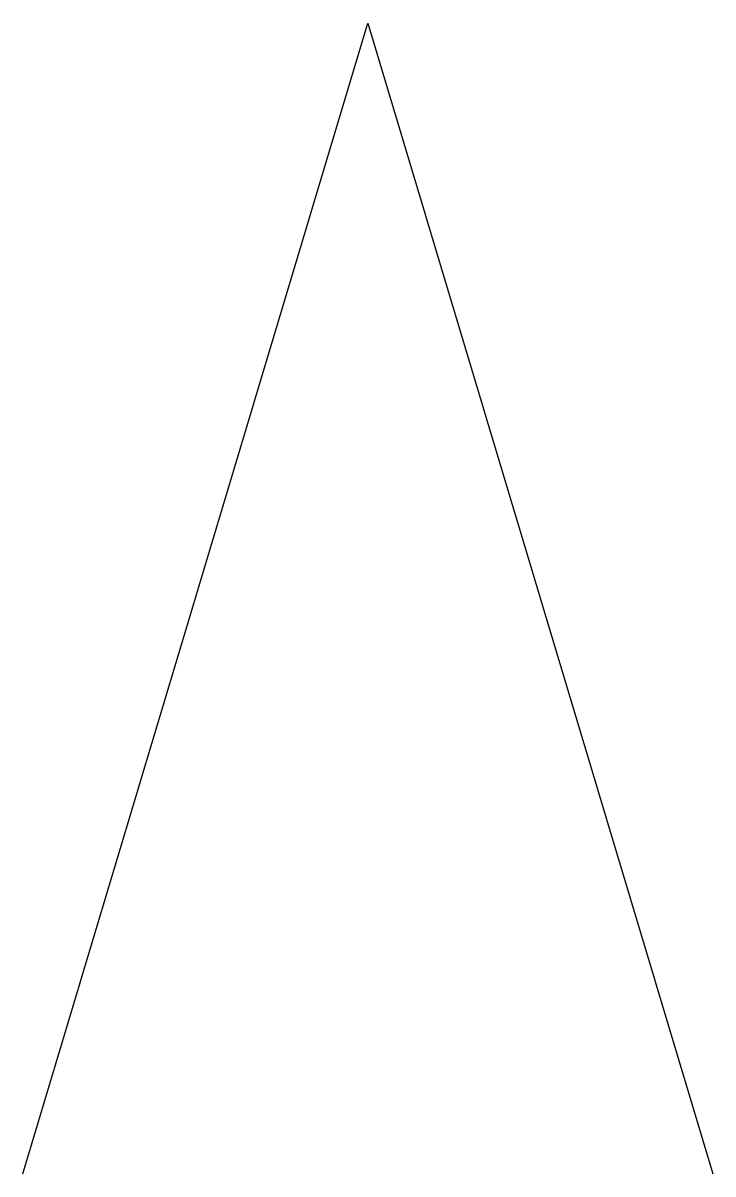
# Model space of a CAD drawing. Header units: millimetres. Extents: x -85 to 85, y -142 to 142.
import ezdxf

# ---------------------------------------------------------------- set-up
doc = ezdxf.new("R2010")
doc.units = ezdxf.units.MM

# ---------------------------------------------------------------- blocks, each defined once
blk = doc.blocks.new('*U2')
at = {"color": 0}
for p, q in [((-15, -25), (0, 25)), ((0, 25), (15, -25))]:
    blk.add_line(p, q, dxfattribs=at)

msp = doc.modelspace()

# ---------------------------------------------------------------- block references
at = {"xscale": 5.68598345231694, "yscale": 5.68598345231694, "zscale": 5.68598345231694}
msp.add_blockref('*U2', (0, 0), dxfattribs=at)

doc.saveas('drawing.dxf')
